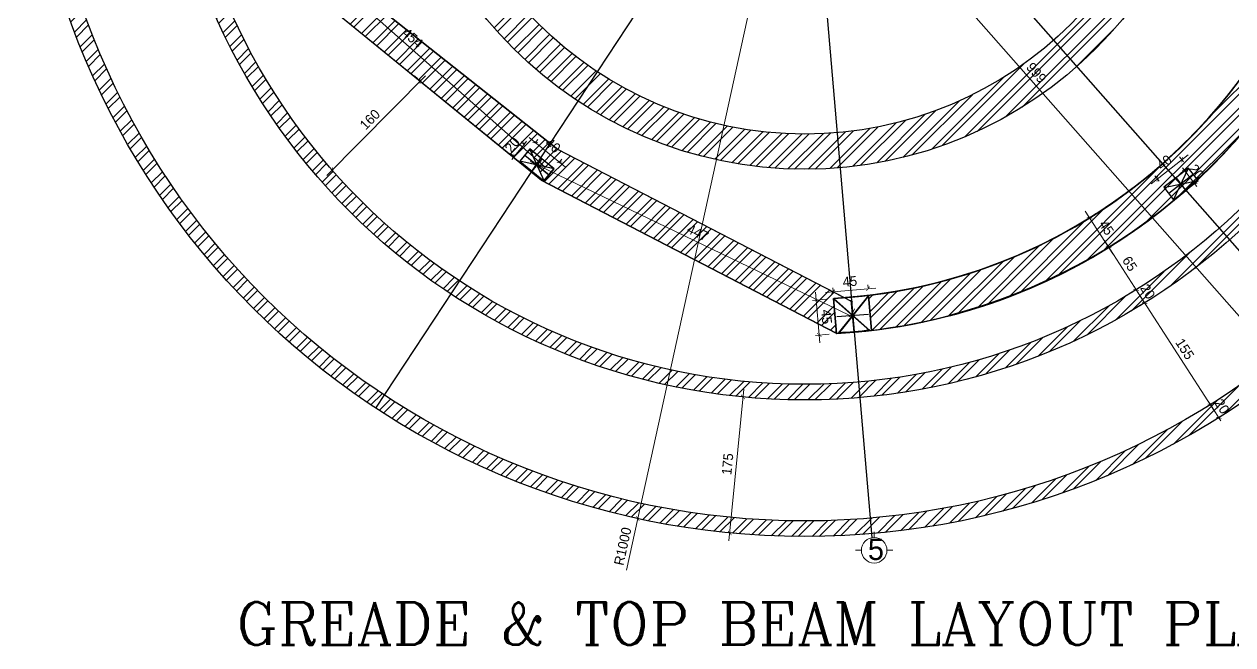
# Model space of a CAD drawing. Header units: inches. Extents: x -291016 to -124071, y 25078 to 137196.
# Drawn here: x -209796 to -208247, y 41607 to 42402 of the extents above; entities that cross this region are included whole.
import ezdxf

# ---------------------------------------------------------------- set-up
doc = ezdxf.new("R2010")
doc.units = ezdxf.units.IN
doc.header["$MEASUREMENT"] = 0
doc.layers.add('DOOR', color=112, linetype='Continuous', lineweight=20)
for name, color, linetype in [('NOTES', 7, 'Continuous'), ('TEX', 4, 'Continuous'), ('WALL', 7, 'Continuous')]:
    doc.layers.add(name, color=color, linetype=linetype)
doc.styles.add('ROMANIC', font='romanc.shx')
doc.dimstyles.new('50PEA1', dxfattribs={"dimscale": 0, "dimtxt": 12.5, "dimasz": 5, "dimexe": 5, "dimexo": 10, "dimgap": 5, "dimtad": 1, "dimdec": 0, "dimdsep": 46, "dimtxsty": 'Standard', "dimblk1": 'ARCHTICK', "dimblk2": 'ARCHTICK', "dimsah": 1, "dimcen": 2.5, "dimdle": 10, "dimclrd": 8, "dimclre": 8, "dimclrt": 7, "dimadec": 0, "dimazin": 0, "dimtfac": 1, "dimtdec": 0, "dimtix": 1, "dimtmove": 2, "dimatfit": 3, "dimldrblk": 'ARCHTICK', "dimfxl": 1, "dimtolj": 1, "dimtzin": 0, "dimlwd": 13, "dimlwe": 13, "dimarcsym": 0})
pattern_1 = [(45, (-217502.221, 919.612), (-13.258252, 13.258252), []), (45, (-217493.383, 919.612), (-13.258252, 13.258252), [])]

# ---------------------------------------------------------------- blocks, each defined once
blk = doc.blocks.new('_ArchTick')
at = {"color": 0, "const_width": 0.15}
blk.add_lwpolyline([(-0.5, -0.5), (0.5, 0.5)], dxfattribs=at)
blk = doc.blocks.new('*D499')
at = {"layer": 'Defpoints', "color": 0, "linetype": 'Continuous', "ltscale": 0.2, "transparency": 16777216}
for p in [(-209147.7, 42241.7), (-209116.7, 42216.4), (-209109.8, 42224.8)]:
    blk.add_point(p, dxfattribs=at)
at = {"layer": 'DOOR', "color": 8, "lineweight": 13, "ltscale": 0.2, "transparency": 16777216}
blk.add_line((-209148.6, 42256.4), (-209102.1, 42218.5), dxfattribs=at)
at = {"layer": 'DOOR', "color": 8, "linetype": 'Continuous', "lineweight": 13, "ltscale": 0.2, "transparency": 16777216}
for p, q in [((-209141.4, 42249.4), (-209137.7, 42254)), ((-209110.4, 42224.1), (-209106.7, 42228.7))]:
    blk.add_line(p, q, dxfattribs=at)
at = {"layer": 'DOOR', "color": 8, "linetype": 'Continuous', "lineweight": 13, "ltscale": 0.2, "transparency": 16777216, "xscale": 5, "yscale": 5, "zscale": 5}
for p, rotation in [((-209140.8, 42250.1), 140.7629994113411), ((-209109.8, 42224.8), 320.7629994113411)]:
    blk.add_blockref('_ArchTick', p, dxfattribs=dict(at, rotation=rotation))
at = {"layer": 'DOOR', "color": 7, "linetype": 'Continuous', "ltscale": 0.2, "transparency": 16777216, "insert": (-209118.2, 42246.2), "char_height": 12.5, "attachment_point": 5, "rotation": 320.763}
blk.add_mtext('\\A1;40', dxfattribs=at)
blk = doc.blocks.new('*D500')
at = {"layer": 'Defpoints', "color": 0, "linetype": 'Continuous', "ltscale": 0.2, "transparency": 16777216}
for p in [(-209155.1, 42247.7), (-209147.7, 42241.7), (-209160.5, 42226)]:
    blk.add_point(p, dxfattribs=at)
at = {"layer": 'DOOR', "color": 8, "lineweight": 13, "ltscale": 0.2, "transparency": 16777216}
for p, q in [((-209167.9, 42232.1), (-209155.1, 42247.7)), ((-209155.1, 42247.7), (-209151.9, 42251.6)), ((-209167.9, 42232.1), (-209171, 42228.2))]:
    blk.add_line(p, q, dxfattribs=at)
at = {"layer": 'DOOR', "color": 8, "linetype": 'Continuous', "lineweight": 13, "ltscale": 0.2, "transparency": 16777216}
for p, q in [((-209155.4, 42248), (-209158.9, 42250.9)), ((-209168.2, 42232.4), (-209171.8, 42235.2))]:
    blk.add_line(p, q, dxfattribs=at)
at = {"layer": 'DOOR', "color": 8, "linetype": 'Continuous', "lineweight": 13, "ltscale": 0.2, "transparency": 16777216, "xscale": 5, "yscale": 5, "zscale": 5}
for p, rotation in [((-209155.1, 42247.7), 230.7629994113154), ((-209167.9, 42232.1), 50.76299941131533)]:
    blk.add_blockref('_ArchTick', p, dxfattribs=dict(at, rotation=rotation))
at = {"layer": 'DOOR', "color": 7, "linetype": 'Continuous', "ltscale": 0.2, "transparency": 16777216, "insert": (-209170.2, 42247), "char_height": 12.5, "attachment_point": 5, "rotation": 50.763}
blk.add_mtext('\\A1;20', dxfattribs=at)
blk = doc.blocks.new('*D501')
at = {"layer": 'Defpoints', "color": 0, "linetype": 'Continuous', "ltscale": 0.2, "transparency": 16777216}
for p in [(-208312.2, 42228), (-208303.9, 42217.3), (-208335.5, 42192.8)]:
    blk.add_point(p, dxfattribs=at)
at = {"layer": 'DOOR', "color": 8, "lineweight": 13, "ltscale": 0.2, "transparency": 16777216}
blk.add_line((-208351.7, 42197.2), (-208304.4, 42234.1), dxfattribs=at)
at = {"layer": 'DOOR', "color": 8, "linetype": 'Continuous', "lineweight": 13, "ltscale": 0.2, "transparency": 16777216}
for p, q in [((-208310.1, 42225.2), (-208315.3, 42231.9)), ((-208341.6, 42200.6), (-208346.9, 42207.3))]:
    blk.add_line(p, q, dxfattribs=at)
at = {"layer": 'DOOR', "color": 8, "linetype": 'Continuous', "lineweight": 13, "ltscale": 0.2, "transparency": 16777216, "xscale": 5, "yscale": 5, "zscale": 5}
for p, rotation in [((-208312.2, 42228), 37.94875498704682), ((-208343.8, 42203.4), 217.9487549870468)]:
    blk.add_blockref('_ArchTick', p, dxfattribs=dict(at, rotation=rotation))
at = {"layer": 'DOOR', "color": 7, "linetype": 'Continuous', "ltscale": 0.2, "transparency": 16777216, "insert": (-208334.9, 42224.6), "char_height": 12.5, "attachment_point": 5, "rotation": 37.9488}
blk.add_mtext('\\A1;40', dxfattribs=at)
blk = doc.blocks.new('*D502')
at = {"layer": 'Defpoints', "color": 0, "linetype": 'Continuous', "ltscale": 0.2, "transparency": 16777216}
for p in [(-208296.2, 42197.7), (-208335.5, 42192.8), (-208323, 42176.8)]:
    blk.add_point(p, dxfattribs=at)
at = {"layer": 'DOOR', "color": 8, "linetype": 'Continuous', "lineweight": 13, "ltscale": 0.2, "transparency": 16777216}
for p, q in [((-208327.6, 42198.9), (-208304.7, 42216.7)), ((-208315.1, 42182.9), (-208292.3, 42200.8))]:
    blk.add_line(p, q, dxfattribs=at)
at = {"layer": 'DOOR', "color": 8, "lineweight": 13, "ltscale": 0.2, "transparency": 16777216}
for p, q in [((-208308.7, 42213.7), (-208311.8, 42217.6)), ((-208308.7, 42213.7), (-208296.2, 42197.7)), ((-208296.2, 42197.7), (-208293.2, 42193.7))]:
    blk.add_line(p, q, dxfattribs=at)
at = {"layer": 'DOOR', "color": 8, "linetype": 'Continuous', "lineweight": 13, "ltscale": 0.2, "transparency": 16777216, "xscale": 5, "yscale": 5, "zscale": 5}
for p, rotation in [((-208308.7, 42213.7), 307.9487549870678), ((-208296.2, 42197.7), 127.9487549870678)]:
    blk.add_blockref('_ArchTick', p, dxfattribs=dict(at, rotation=rotation))
at = {"layer": 'DOOR', "color": 7, "linetype": 'Continuous', "ltscale": 0.2, "transparency": 16777216, "insert": (-208293.6, 42212.6), "char_height": 12.5, "attachment_point": 5, "rotation": 307.9488}
blk.add_mtext('\\A1;20', dxfattribs=at)
blk = doc.blocks.new('*D517')
at = {"layer": 'Defpoints', "color": 0, "linetype": 'Continuous', "ltscale": 0.2, "transparency": 16777216}
for p in [(-209138.5, 42221.3), (-209138.5, 42221.3), (-208735.9, 42027.9)]:
    blk.add_point(p, dxfattribs=at)
at = {"layer": 'DOOR', "color": 8, "linetype": 'Continuous', "lineweight": 13, "ltscale": 0.2, "transparency": 16777216}
for p, q in [((-209134.2, 42230.3), (-209136.3, 42225.8)), ((-208731.6, 42036.9), (-208733.8, 42032.4))]:
    blk.add_line(p, q, dxfattribs=at)
at = {"layer": 'DOOR', "color": 8, "lineweight": 13, "ltscale": 0.2, "transparency": 16777216}
blk.add_line((-208726.9, 42023.5), (-209147.5, 42225.6), dxfattribs=at)
at = {"layer": 'DOOR', "color": 8, "linetype": 'Continuous', "lineweight": 13, "ltscale": 0.2, "transparency": 16777216, "xscale": 5, "yscale": 5, "zscale": 5}
for p, rotation in [((-209138.5, 42221.3), 154.3350002551037), ((-208735.9, 42027.9), 334.3350002551037)]:
    blk.add_blockref('_ArchTick', p, dxfattribs=dict(at, rotation=rotation))
at = {"layer": 'DOOR', "color": 7, "linetype": 'Continuous', "ltscale": 0.2, "transparency": 16777216, "insert": (-208932.4, 42134.7), "char_height": 12.5, "attachment_point": 5, "rotation": 334.335}
blk.add_mtext('\\A1;447', dxfattribs=at)
blk = doc.blocks.new('*D518')
at = {"layer": 'Defpoints', "color": 0, "linetype": 'Continuous', "ltscale": 0.2, "transparency": 16777216}
for p in [(-209478.9, 42522.3), (-209475.5, 42526.1), (-209138.7, 42221.2)]:
    blk.add_point(p, dxfattribs=at)
at = {"layer": 'DOOR', "color": 8, "lineweight": 13, "ltscale": 0.2, "transparency": 16777216}
blk.add_line((-209127.9, 42218.4), (-209483, 42532.7), dxfattribs=at)
at = {"layer": 'DOOR', "color": 8, "linetype": 'Continuous', "lineweight": 13, "ltscale": 0.2, "transparency": 16777216}
for p, q in [((-209472.3, 42529.8), (-209472.2, 42529.8)), ((-209132.1, 42228.7), (-209132, 42228.8))]:
    blk.add_line(p, q, dxfattribs=at)
at = {"layer": 'DOOR', "color": 8, "linetype": 'Continuous', "lineweight": 13, "ltscale": 0.2, "transparency": 16777216, "xscale": 5, "yscale": 5, "zscale": 5}
for p, rotation in [((-209475.5, 42526.1), 138.4929883590388), ((-209135.4, 42225.1), 318.4929883590389)]:
    blk.add_blockref('_ArchTick', p, dxfattribs=dict(at, rotation=rotation))
at = {"layer": 'DOOR', "color": 7, "linetype": 'Continuous', "ltscale": 0.2, "transparency": 16777216, "insert": (-209298, 42384), "char_height": 12.5, "attachment_point": 5, "rotation": 318.493}
blk.add_mtext('\\A1;454', dxfattribs=at)
blk = doc.blocks.new('*D753')
at = {"color": 8, "lineweight": 13, "transparency": 16777216}
for p, q in [((-208769.1, 42058.1), (-208704.3, 42063.7)), ((-208759.2, 42060.2), (-208759.5, 42064)), ((-208714.4, 42064.1), (-208714.7, 42067.8))]:
    blk.add_line(p, q, dxfattribs=at)
at = {"layer": 'Defpoints', "color": 0, "transparency": 16777216}
for p in [(-208714.3, 42062.9), (-208758.4, 42050.2), (-208713.5, 42054.1)]:
    blk.add_point(p, dxfattribs=at)
at = {"color": 8, "lineweight": 13, "transparency": 16777216, "xscale": 5, "yscale": 5, "zscale": 5}
for p, rotation in [((-208759.1, 42059), 184.9256058917272), ((-208714.3, 42062.9), 4.925605891727217)]:
    blk.add_blockref('_ArchTick', p, dxfattribs=dict(at, rotation=rotation))
at = {"color": 7, "transparency": 16777216, "insert": (-208737.7, 42072.1), "char_height": 12.5, "attachment_point": 5, "rotation": 4.9256}
blk.add_mtext('\\A1;45', dxfattribs=at)
blk = doc.blocks.new('*D754')
at = {"color": 8, "lineweight": 13, "transparency": 16777216}
for p, q in [((-208781.6, 42058.3), (-208776, 41993.5)), ((-208768.3, 42049.4), (-208785.7, 42047.9)), ((-208764.4, 42004.5), (-208781.9, 42003))]:
    blk.add_line(p, q, dxfattribs=at)
at = {"layer": 'Defpoints', "color": 0, "transparency": 16777216}
for p in [(-208758.4, 42050.2), (-208776.9, 42003.5), (-208754.5, 42005.4)]:
    blk.add_point(p, dxfattribs=at)
at = {"color": 8, "lineweight": 13, "transparency": 16777216, "xscale": 5, "yscale": 5, "zscale": 5}
for p, rotation in [((-208780.8, 42048.3), 94.92560589170375), ((-208776.9, 42003.5), 274.9256058917037)]:
    blk.add_blockref('_ArchTick', p, dxfattribs=dict(at, rotation=rotation))
at = {"color": 7, "transparency": 16777216, "insert": (-208767.6, 42026.8), "char_height": 12.5, "attachment_point": 5, "rotation": 274.9256}
blk.add_mtext('\\A1;45', dxfattribs=at)
blk = doc.blocks.new('*D765')
at = {"color": 8, "lineweight": 13, "transparency": 16777216}
for p in [(-208795.6, 42745.4), (-209023.9, 41702.2)]:
    blk.add_line(p, (-209009.4, 41768.5), dxfattribs=at)
at = {"layer": 'Defpoints', "color": 0, "transparency": 16777216}
for p in [(-208795.6, 42745.4), (-209009.4, 41768.5)]:
    blk.add_point(p, dxfattribs=at)
at = {"color": 8, "lineweight": 13, "transparency": 16777216, "xscale": 5, "yscale": 5, "zscale": 5, "rotation": 77.6532269244995}
blk.add_blockref('_ArchTick', (-209009.4, 41768.5), dxfattribs=at)
at = {"color": 7, "transparency": 16777216, "insert": (-209028.7, 41732.9), "char_height": 12.5, "attachment_point": 5, "rotation": 77.6532}
blk.add_mtext('\\A1;R1000', dxfattribs=at)
blk = doc.blocks.new('*D766')
at = {"color": 8, "lineweight": 13, "transparency": 16777216}
for p, q in [((-208873.7, 41934.1), (-208892.7, 41740.1)), ((-208865.9, 41923.3), (-208869.7, 41923.7)), ((-208883, 41749.2), (-208886.8, 41749.5))]:
    blk.add_line(p, q, dxfattribs=at)
at = {"layer": 'Defpoints', "color": 0, "transparency": 16777216}
for p in [(-208875.9, 41924.3), (-208892.9, 41750.1), (-208891.7, 41750)]:
    blk.add_point(p, dxfattribs=at)
at = {"color": 8, "lineweight": 13, "transparency": 16777216, "xscale": 5, "yscale": 5, "zscale": 5}
for p, rotation in [((-208874.7, 41924.2), 84.4119957280696), ((-208891.7, 41750), 264.4119957280696)]:
    blk.add_blockref('_ArchTick', p, dxfattribs=dict(at, rotation=rotation))
at = {"color": 7, "transparency": 16777216, "insert": (-208894.4, 41838.2), "char_height": 12.5, "attachment_point": 5, "rotation": 84.412}
blk.add_mtext('\\A1;175', dxfattribs=at)
blk = doc.blocks.new('*D768')
at = {"color": 8, "lineweight": 13, "transparency": 16777216}
for p, q in [((-208271.9, 41917), (-208280.1, 41911.6)), ((-208275.9, 41914.4), (-208278.6, 41918.6)), ((-208265.1, 41897.6), (-208275.9, 41914.4)), ((-208261.1, 41900.2), (-208269.3, 41894.9)), ((-208265.1, 41897.6), (-208262.3, 41893.4))]:
    blk.add_line(p, q, dxfattribs=at)
at = {"layer": 'Defpoints', "color": 0, "transparency": 16777216}
for p in [(-208263.5, 41922.4), (-208275.9, 41914.4), (-208252.7, 41905.6)]:
    blk.add_point(p, dxfattribs=at)
at = {"color": 8, "lineweight": 13, "transparency": 16777216, "xscale": 5, "yscale": 5, "zscale": 5}
for p, rotation in [((-208275.9, 41914.4), 302.8809459301291), ((-208265.1, 41897.6), 122.8809459301291)]:
    blk.add_blockref('_ArchTick', p, dxfattribs=dict(at, rotation=rotation))
at = {"color": 7, "transparency": 16777216, "insert": (-208261, 41912.1), "char_height": 12.5, "attachment_point": 5, "rotation": 302.8809}
blk.add_mtext('\\A1;20', dxfattribs=at)
blk = doc.blocks.new('*D769')
at = {"color": 8, "lineweight": 13, "transparency": 16777216}
for p, q in [((-208366.6, 42040.4), (-208364.3, 42041.9)), ((-208270.5, 41906), (-208365.5, 42053)), ((-208271.9, 41917), (-208280.1, 41911.6))]:
    blk.add_line(p, q, dxfattribs=at)
at = {"layer": 'Defpoints', "color": 0, "transparency": 16777216}
for p in [(-208360.1, 42044.6), (-208358.2, 42045.9), (-208263.5, 41922.4)]:
    blk.add_point(p, dxfattribs=at)
at = {"color": 8, "lineweight": 13, "transparency": 16777216, "xscale": 5, "yscale": 5, "zscale": 5}
for p, rotation in [((-208360.1, 42044.6), 122.8809459305464), ((-208275.9, 41914.4), 302.8809459305464)]:
    blk.add_blockref('_ArchTick', p, dxfattribs=dict(at, rotation=rotation))
at = {"color": 7, "transparency": 16777216, "insert": (-208308.6, 41985.6), "char_height": 12.5, "attachment_point": 5, "rotation": 302.8809}
blk.add_mtext('\\A1;155', dxfattribs=at)
blk = doc.blocks.new('*D770')
at = {"color": 8, "lineweight": 13, "transparency": 16777216}
for p, q in [((-208377.2, 42057.4), (-208375.2, 42058.7)), ((-208371, 42061.4), (-208373.7, 42065.6)), ((-208360.1, 42044.6), (-208371, 42061.4)), ((-208366.6, 42040.4), (-208364.3, 42041.9)), ((-208360.1, 42044.6), (-208357.4, 42040.4))]:
    blk.add_line(p, q, dxfattribs=at)
at = {"layer": 'Defpoints', "color": 0, "transparency": 16777216}
for p in [(-208371, 42061.4), (-208368.8, 42062.8), (-208358.2, 42045.9)]:
    blk.add_point(p, dxfattribs=at)
at = {"color": 8, "lineweight": 13, "transparency": 16777216, "xscale": 5, "yscale": 5, "zscale": 5}
for p, rotation in [((-208371, 42061.4), 302.8809459305464), ((-208360.1, 42044.6), 122.8809459305464)]:
    blk.add_blockref('_ArchTick', p, dxfattribs=dict(at, rotation=rotation))
at = {"color": 7, "transparency": 16777216, "insert": (-208356.1, 42059.1), "char_height": 12.5, "attachment_point": 5, "rotation": 302.8809}
blk.add_mtext('\\A1;20', dxfattribs=at)
blk = doc.blocks.new('*D771')
at = {"color": 8, "lineweight": 13, "transparency": 16777216}
for p, q in [((-208365.5, 42053), (-208411.7, 42124.4)), ((-208414.4, 42110.8), (-208410.5, 42113.3)), ((-208377.2, 42057.4), (-208375.2, 42058.7))]:
    blk.add_line(p, q, dxfattribs=at)
at = {"layer": 'Defpoints', "color": 0, "transparency": 16777216}
for p in [(-208406.3, 42116), (-208406, 42116.2), (-208368.8, 42062.8)]:
    blk.add_point(p, dxfattribs=at)
at = {"color": 8, "lineweight": 13, "transparency": 16777216, "xscale": 5, "yscale": 5, "zscale": 5}
for p, rotation in [((-208406.3, 42116), 122.8809459305464), ((-208371, 42061.4), 302.8809459305464)]:
    blk.add_blockref('_ArchTick', p, dxfattribs=dict(at, rotation=rotation))
at = {"color": 7, "transparency": 16777216, "insert": (-208379.2, 42094.8), "char_height": 12.5, "attachment_point": 5, "rotation": 302.8809}
blk.add_mtext('\\A1;65', dxfattribs=at)
blk = doc.blocks.new('*D772')
at = {"color": 8, "lineweight": 13, "transparency": 16777216}
for p, q in [((-208400.9, 42107.6), (-208436.1, 42162.1)), ((-208422.5, 42159), (-208426.5, 42156.5)), ((-208414.4, 42110.8), (-208410.5, 42113.3))]:
    blk.add_line(p, q, dxfattribs=at)
at = {"layer": 'Defpoints', "color": 0, "transparency": 16777216}
for p in [(-208430.9, 42153.6), (-208430.7, 42153.8), (-208406, 42116.2)]:
    blk.add_point(p, dxfattribs=at)
at = {"color": 8, "lineweight": 13, "transparency": 16777216, "xscale": 5, "yscale": 5, "zscale": 5}
for p, rotation in [((-208430.7, 42153.8), 122.8809459305464), ((-208406.3, 42116), 302.8809459305464)]:
    blk.add_blockref('_ArchTick', p, dxfattribs=dict(at, rotation=rotation))
at = {"color": 7, "transparency": 16777216, "insert": (-208409, 42141), "char_height": 12.5, "attachment_point": 5, "rotation": 302.8809}
blk.add_mtext('\\A1;45', dxfattribs=at)
blk = doc.blocks.new('*D523')
at = {"color": 8, "lineweight": 13, "transparency": 16777216}
for p, q in [((-209407.9, 42207.6), (-209281.2, 42335.5)), ((-209295.4, 42335.4), (-209291.8, 42331.9)), ((-209408, 42221.8), (-209404.5, 42218.3))]:
    blk.add_line(p, q, dxfattribs=at)
at = {"layer": 'Defpoints', "color": 0, "transparency": 16777216}
for p in [(-209288.3, 42328.4), (-209288.3, 42328.4), (-209400.9, 42214.7)]:
    blk.add_point(p, dxfattribs=at)
at = {"color": 8, "lineweight": 13, "transparency": 16777216, "xscale": 5, "yscale": 5, "zscale": 5}
for p, rotation in [((-209288.3, 42328.4), 45.26374922322191), ((-209400.9, 42214.7), 225.2637492232219)]:
    blk.add_blockref('_ArchTick', p, dxfattribs=dict(at, rotation=rotation))
at = {"color": 7, "transparency": 16777216, "insert": (-209352.6, 42279.5), "char_height": 12.5, "attachment_point": 5, "rotation": 45.2637}
blk.add_mtext('\\A1;160', dxfattribs=at)
blk = doc.blocks.new('*D843')
at = {"color": 8, "lineweight": 13, "transparency": 16777216}
for p, q in [((-208803.1, 42736.8), (-208841, 42703.3)), ((-208843.9, 42714.1), (-208170.6, 41949.9)), ((-208143, 41987.5), (-208181, 41954.1))]:
    blk.add_line(p, q, dxfattribs=at)
at = {"layer": 'Defpoints', "color": 0, "transparency": 16777216}
for p in [(-208795.6, 42743.4), (-208135.5, 41994.1), (-208177.3, 41957.4)]:
    blk.add_point(p, dxfattribs=at)
at = {"color": 8, "lineweight": 13, "transparency": 16777216, "xscale": 5, "yscale": 5, "zscale": 5}
for p, rotation in [((-208837.3, 42706.6), 131.3766099648458), ((-208177.3, 41957.4), 311.3766099648457)]:
    blk.add_blockref('_ArchTick', p, dxfattribs=dict(at, rotation=rotation))
at = {"color": 7, "transparency": 16777216, "insert": (-208498.8, 42339.4), "char_height": 12.5, "attachment_point": 5, "rotation": 311.3766}
blk.add_mtext('\\A1;999', dxfattribs=at)

msp = doc.modelspace()

# ---------------------------------------------------------------- hatches: boundary and pattern name
h = msp.add_hatch()
h.set_pattern_fill('ANSI32', color=4, scale=50, style=0)
h.set_pattern_definition([(45, (-214667.444, 2108.707), (-13.258252, 13.258252), []), (45, (-214658.605, 2108.707), (-13.258252, 13.258252), [])])
h.paths.add_polyline_path([(-209795.5512, 42745.3835, 1), (-207795.5512, 42745.3835, 1)])
h.paths.add_polyline_path([(-207815.5512, 42745.3835, -1), (-209775.5512, 42745.3835, -1)], flags=16)
h = msp.add_hatch()
h.set_pattern_fill('ANSI32', color=4, scale=50, style=0)
h.set_pattern_definition([(45, (-215741.365, -2630.001), (-13.258252, 13.258252), []), (45, (-215732.526, -2630.001), (-13.258252, 13.258252), [])])
h.paths.add_polyline_path([(-209620.5512, 42745.3835, 1), (-207970.5512, 42745.3835, 1)])
h.paths.add_polyline_path([(-207990.5512, 42745.3835, -1), (-209600.5512, 42745.3835, -1)], flags=16)
h = msp.add_hatch()
h.set_pattern_fill('ANSI32', color=4, scale=50, style=0)
h.set_pattern_definition(pattern_1)
h.paths.add_polyline_path([(-208243.35, 42252.8974, 0.137053834), (-208067.9438, 42611.467, 0.000526143), (-208067.6624, 42613.0019), (-208068.2393, 42614.4843), (-208111.1439, 42623.5318, -0.173592251), (-208345.1885, 42216.0384, -0.14757672), (-208713.6964, 42054.537), (-208709.8769, 42009.6732, 0.183366509)])
h = msp.add_hatch()
h.set_pattern_fill('ANSI32', color=4, scale=50, style=0)
h.set_pattern_definition(pattern_1)
h.paths.add_polyline_path([(-209449.3814, 42508.1857), (-209491.8943, 42494.6084), (-209132.5971, 42201.3449), (-208754.6889, 42005.5532), (-208758.5043, 42050.3677, 0.004819503), (-208745.0815, 42051.2565), (-209111.8962, 42241.3008)])
h.paths.add_polyline_path([(-209147.8414, 42241.8339), (-209116.86, 42216.5327), (-209129.6667, 42200.8508), (-209160.6482, 42226.152)], flags=16)
h.paths.add_polyline_path([(-209147.8414, 42241.8339), (-209116.86, 42216.5327), (-209129.5106, 42201.042)], flags=0)

# ---------------------------------------------------------------- linework, layer by layer
at = {"color": 1}
for p, q in [((-209345.0763, 41909.9063), (-208795.5512, 42743.3929)), ((-208795.3739, 42741.3364), (-208709.4191, 41743.9538)), ((-208135.5335, 41994.1334), (-208794.2159, 42741.8771)), ((-209116.86, 42216.5327), (-209147.8414, 42241.8339)), ((-209129.5106, 42201.042), (-209147.8414, 42241.8339)), ((-209116.7065, 42216.3953), (-209147.6879, 42241.6965)), ((-209129.3571, 42200.9046), (-209147.6879, 42241.6965)), ((-209116.86, 42216.5327), (-209160.6482, 42226.152)), ((-209116.7065, 42216.3953), (-209160.4947, 42226.0146)), ((-209154.2055, 42234.041), (-209123.1853, 42208.7874)), ((-209154.052, 42233.9037), (-209123.0318, 42208.65)), ((-209132.1972, 42229.0459), (-209145.0039, 42213.364)), ((-209129.5106, 42201.042), (-209116.86, 42216.5327)), ((-209129.3571, 42200.9046), (-209116.7065, 42216.3953)), ((-208323.0353, 42176.7848), (-208303.9438, 42217.349)), ((-208335.3345, 42192.5561), (-208291.4929, 42201.3831)), ((-208297.6802, 42209.3171), (-208329.1849, 42184.6704)), ((-208307.2641, 42189.084), (-208319.715, 42205.0499)), ((-208758.5043, 42050.3677), (-208712.0255, 42009.1861)), ((-208758.3507, 42050.2304), (-208711.872, 42009.0487)), ((-208713.6704, 42054.2315), (-208752.5146, 42005.739)), ((-208713.5169, 42054.0942), (-208752.361, 42005.6016)), ((-208732.1165, 42007.3252), (-208735.904, 42048.0661)), ((-208754.5258, 42027.3927), (-208713.9979, 42030.3838)), ((-208754.3723, 42027.2553), (-208713.8444, 42030.2464))]:
    msp.add_line(p, q, dxfattribs=at)
at = {"color": 4}
for p, q in [((-208590.4411, 42257.2946), (-208309.4529, 42538.2828)), ((-208574.6179, 42264.2789), (-208316.4372, 42522.4597)), ((-208538.6622, 42282.557), (-208334.7152, 42486.504)), ((-208517.1642, 42295.2162), (-208347.3744, 42465.0059)), ((-209193.3663, 42396.8315), (-209161.4641, 42428.7337)), ((-209189.2249, 42392.1341), (-209157.3487, 42424.0103)), ((-209180.7842, 42382.8971), (-209148.9453, 42414.736)), ((-209176.4852, 42378.3573), (-209144.6575, 42410.185)), ((-209167.73, 42369.4348), (-209135.9101, 42401.2547)), ((-209163.2738, 42365.0521), (-209131.4505, 42396.8754)), ((-208450.0206, 42344.682), (-208396.8403, 42397.8624)), ((-209154.2044, 42356.4439), (-209122.3596, 42388.2887)), ((-209149.591, 42352.2184), (-209117.7281, 42384.0814)), ((-209140.2065, 42343.9253), (-209108.2924, 42375.8393)), ((-209135.4352, 42339.8578), (-209103.488, 42371.8049)), ((-209125.7335, 42331.8818), (-209093.705, 42363.9103)), ((-209120.8028, 42327.9737), (-209088.7258, 42360.0506)), ((-209110.7805, 42320.3182), (-209078.591, 42352.5078)), ((-208619.316, 42246.0974), (-208513.926, 42351.4873)), ((-209105.6885, 42316.5714), (-209073.4346, 42348.8254)), ((-209095.3411, 42309.2412), (-209062.9418, 42341.6405)), ((-209090.085, 42305.6584), (-209057.6045, 42338.1389)), ((-209079.4064, 42298.6594), (-209046.7457, 42331.3201)), ((-209073.9829, 42295.244), (-209041.2231, 42328.0039)), ((-209062.9655, 42288.5838), (-209029.9881, 42321.5611)), ((-208632.6957, 42241.5565), (-208540.6489, 42333.6033)), ((-209057.3704, 42285.34), (-209024.2744, 42318.436)), ((-209046.0047, 42279.028), (-209012.6508, 42312.3819)), ((-209040.2329, 42275.961), (-209006.7392, 42309.4547)), ((-209028.5079, 42270.0084), (-208994.7116, 42303.8046)), ((-208669.7609, 42231.0078), (-208597.4362, 42303.3325)), ((-208657.8504, 42234.0794), (-208580.6466, 42311.2833)), ((-209022.5531, 42267.1243), (-208988.5936, 42301.0838)), ((-209010.4553, 42261.5445), (-208976.1436, 42295.8562)), ((-209004.3104, 42258.8505), (-208969.809, 42293.3519)), ((-208991.8237, 42253.6595), (-208956.9142, 42288.5691)), ((-208692.4894, 42225.9569), (-208627.4185, 42291.0279)), ((-208985.4799, 42251.1645), (-208950.3508, 42286.2936)), ((-208972.5855, 42246.3813), (-208936.9841, 42281.9826)), ((-208966.0324, 42244.0955), (-208930.1771, 42279.9508)), ((-208952.7076, 42239.7427), (-208916.3057, 42276.1445)), ((-208945.9329, 42237.6785), (-208909.2369, 42274.3745)), ((-208734.4599, 42219.3418), (-208678.6315, 42275.1702)), ((-208724.3424, 42220.6205), (-208666.6318, 42278.3311)), ((-208703.3785, 42223.9067), (-208641.1143, 42286.1709)), ((-208932.1507, 42233.783), (-208894.8207, 42271.113)), ((-208925.1397, 42231.9552), (-208887.4678, 42269.6271)), ((-208910.8678, 42228.5494), (-208872.4571, 42266.9601)), ((-208903.6026, 42226.9758), (-208864.7924, 42265.786)), ((-208888.8016, 42224.0991), (-208849.1249, 42263.7758)), ((-208881.2606, 42222.8013), (-208841.1134, 42262.9485)), ((-208865.8825, 42220.5017), (-208824.7096, 42261.6746)), ((-208858.0389, 42219.5065), (-208816.3059, 42261.2395)), ((-208842.024, 42217.8437), (-208799.062, 42260.8057)), ((-208833.8444, 42217.1845), (-208790.2063, 42260.8226)), ((-208817.1173, 42216.2339), (-208771.9824, 42261.3688)), ((-208808.559, 42215.9533), (-208762.5927, 42261.9197)), ((-208791.0223, 42215.8124), (-208743.1931, 42263.6416)), ((-208782.0296, 42215.9663), (-208733.1518, 42264.844)), ((-208763.5541, 42216.7641), (-208712.2883, 42268.0299)), ((-208754.0518, 42217.4276), (-208701.4166, 42270.0628))]:
    msp.add_line(p, q, dxfattribs=at)
at = {"color": 3}
for p, q in [((-209111.8962, 42241.3008), (-209449.3814, 42508.1857)), ((-209448.8449, 42508.1712), (-209111.7426, 42241.1634)), ((-209111.7426, 42241.1634), (-209448.8449, 42508.1712)), ((-209132.5971, 42201.3449), (-209491.8943, 42494.6084)), ((-209132.4435, 42201.2075), (-209491.7407, 42494.471)), ((-208743.7459, 42050.5645), (-209111.8962, 42241.3008)), ((-208733.8345, 42045.3717), (-209111.7426, 42241.1634)), ((-208745.3715, 42051.3489), (-209111.7426, 42241.1634)), ((-208754.6889, 42005.5532), (-209132.5971, 42201.3449)), ((-208754.5354, 42005.4158), (-209132.4435, 42201.2075)), ((-208754.6889, 42005.5532), (-208758.5043, 42050.3677)), ((-208713.5169, 42054.0942), (-208758.3507, 42050.2304)), ((-208754.5354, 42005.4158), (-208758.3507, 42050.2304)), ((-208732.1165, 42007.3244), (-208735.5874, 42048.093)), ((-208709.8511, 42009.3705), (-208713.6704, 42054.2315)), ((-208709.6976, 42009.2331), (-208713.5169, 42054.0942))]:
    msp.add_line(p, q, dxfattribs=at)
msp.add_line((-208323.0353, 42176.7848), (-208291.4929, 42201.3831))
at = {"color": 1}
for points in [[(-209116.86, 42216.5327), (-209147.8414, 42241.8339), (-209160.6482, 42226.152), (-209129.6667, 42200.8508)], [(-209116.7065, 42216.3953), (-209147.6879, 42241.6965), (-209160.4947, 42226.0146), (-209129.5132, 42200.7134)], [(-208323.0353, 42176.7848), (-208291.4929, 42201.3831), (-208303.9438, 42217.349), (-208335.4863, 42192.7507)]]:
    msp.add_lwpolyline(points, close=True, dxfattribs=at)
for radius in [1000, 1000, 980, 825, 825, 805]:
    msp.add_circle((-208795.5512, 42745.3835), radius)
at = {"color": 3}
for radius in [527.6, 527.6, 482.6, 482.6]:
    msp.add_circle((-208795.5512, 42743.3929), radius, dxfattribs=at)
for centre, radius, start, end in [((-208797.8953, 42747.0672), 697.8122, 273.2360326, 349.8023796), ((-208797.3359, 42746.6887), 697.1565, 274.2656407, 349.8217331), ((-208797.1824, 42746.5513), 697.1565, 274.2656407, 349.8217331), ((-208797.073, 42745.9569), 741.4289, 275.0148992, 349.7726254), ((-208796.9194, 42745.8195), 741.4289, 275.0148992, 349.7726254), ((-208797.4282, 42746.1307), 741.8098, 273.3029195, 349.5408798), ((-208797.073, 42745.9569), 696.4289, 275.0148992, 348.0336406), ((-208796.9194, 42745.8195), 696.4289, 275.0148992, 348.0336406), ((-208795.543, 42743.2984), 738.798, 284.6665505, 338.4582739), ((-208794.337, 42738.9861), 689.3985, 274.8608024, 311.5327931), ((-208794.337, 42738.9861), 734.3985, 274.8608024, 311.5327931), ((-208795.2019, 42744.6347), 695.1002, 273.036896, 274.8904588), ((-208795.543, 42743.2984), 738.798, 273.1804193, 276.6708322), ((-208795.2019, 42744.6347), 740.1002, 273.1177806, 274.8904588)]:
    msp.add_arc(centre, radius, start, end, dxfattribs=at)
for start, end in [(284.6371488, 338.3140077), (273.3391167, 276.4857887)]:
    msp.add_arc((-208795.5512, 42745.3835), 740, start, end)
at = {"color": 1}
for start, end in [(284.6678106, 338.4498658), (273.3495372, 276.5017345)]:
    msp.add_arc((-208795.5512, 42743.3929), 738.7034, start, end, dxfattribs=at)
at = {"layer": 'DOOR', "color": 2, "linetype": 'Continuous', "ltscale": 0.2}
for centre, radius, start, end in [((-208793.537, 42741.6977), 736.1, 311.3461889, 338.5135686), ((-208795.5512, 42743.3929), 738.7034, 284.6678106, 311.3766105), ((-208795.5512, 42743.3929), 738.7034, 274.7245363, 276.5017345)]:
    msp.add_arc(centre, radius, start, end, dxfattribs=at)
at = {"layer": 'WALL', "color": 0, "lineweight": 13}
for p, q in [((-208706.6135, 41751.5458), (-208706.6135, 41744.1956)), ((-208723.011, 41727.9461), (-208730.3612, 41727.9461)), ((-208690.216, 41727.9461), (-208682.8658, 41727.9461))]:
    msp.add_line(p, q, dxfattribs=at)
msp.add_circle((-208706.6135, 41727.7974), 16.3982, dxfattribs=at)
msp.add_circle((-208706.6135, 41727.7974), 16.3982, dxfattribs=at)

# ---------------------------------------------------------------- texts
at = {"layer": 'NOTES', "color": 0, "insert": (-208714.5782, 41742.8445), "char_height": 27.5, "attachment_point": 1}
msp.add_mtext('5', dxfattribs=at)
at = {"layer": 'TEX', "color": 0, "style": 'ROMANIC'}
msp.add_text('GREADE & TOP BEAM LAYOUT PLAN ', height=54.421706, dxfattribs=at).set_placement((-209523.9435, 41606.7075))

# ---------------------------------------------------------------- dimensions: what is measured, and where the dimension line sits
at = {"color": 3}
dim = msp.add_radius_dim(center=(-208795.5512, 42745.3835), mpoint=(-209009.3791, 41768.5121), dimstyle='50PEA1', override={"dimscale": 1}, dxfattribs=at)
dim.commit()
dim.dimension.update_dxf_attribs({"geometry": '*D765', "text_midpoint": (-209028.6993, 41732.8604)})
for p1, p2, distance, picture, middle in [((-208795.5512, 42743.3929), (-208135.5335, 41994.1334), -55.5978, '*D843', (-208498.8201, 42339.449)), ((-209400.9006, 42214.7451), (-209288.2822, 42328.4052), 0, '*D523', (-209352.5829, 42279.4934)), ((-208758.3507, 42050.2304), (-208713.5169, 42054.0942), 8.806, '*D753', (-208737.6559, 42072.1442)), ((-208758.3507, 42050.2304), (-208754.4869, 42005.3965), -22.4882, '*D754', (-208767.6155, 42026.8485)), ((-208875.8852, 41924.304), (-208892.9257, 41750.1357), 1.2026, '*D766', (-208894.4051, 41838.1982)), ((-208252.656, 41905.583), (-208263.5139, 41922.379), 14.7651, '*D768', (-208261.0369, 41912.0727))]:
    dim = msp.add_aligned_dim(p1=p1, p2=p2, distance=distance, dimstyle='50PEA1', override={"dimscale": 1}, dxfattribs=at)
    dim.commit()
    dim.dimension.update_dxf_attribs({"geometry": picture, "text_midpoint": middle})
for base, p1, p2, picture, middle in [((-208430.668, 42153.7516), (-208405.9636, 42116.24), (-208430.8844, 42153.6117), '*D772', (-208409.0284, 42140.9997)), ((-208406.2843, 42116.0326), (-208368.7556, 42062.8364), (-208405.9636, 42116.24), '*D771', (-208379.1793, 42094.8264)), ((-208370.9699, 42061.405), (-208358.152, 42045.8787), (-208368.7556, 42062.8364), '*D770', (-208356.0938, 42059.1155)), ((-208360.1132, 42044.6108), (-208263.5139, 41922.379), (-208358.152, 42045.8787), '*D769', (-208308.5656, 41985.5946))]:
    dim = msp.add_linear_dim(base=base, p1=p1, p2=p2, angle=302.8809459, dimstyle='50PEA1', override={"dimscale": 1}, dxfattribs=at)
    dim.commit()
    dim.dimension.update_dxf_attribs({"geometry": picture, "text_midpoint": middle})
at = {"layer": 'DOOR', "color": 2, "linetype": 'Continuous', "ltscale": 0.2}
for p1, p2, distance, picture, middle in [((-209138.7415, 42221.2359), (-209478.907, 42522.2632), -5.1012, '*D518', (-209297.9882, 42383.9945)), ((-209160.4947, 42226.0255), (-209147.6933, 42241.7009), 9.5327, '*D500', (-209170.1909, 42247.0089)), ((-209147.6879, 42241.6965), (-209116.7065, 42216.3953), 10.8634, '*D499', (-209118.2098, 42246.1735)), ((-208735.9393, 42027.8532), (-209138.5225, 42221.3006), -0.0162, '*D517', (-208932.3514, 42134.7316)), ((-208335.4863, 42192.7507), (-208303.9438, 42217.349), 13.4939, '*D501', (-208334.9315, 42224.562)), ((-208335.4863, 42192.7507), (-208323.0353, 42176.7848), 33.9872, '*D502', (-208293.5885, 42212.5867))]:
    dim = msp.add_aligned_dim(p1=p1, p2=p2, distance=distance, dimstyle='50PEA1', override={"dimscale": 1}, dxfattribs=at)
    dim.commit()
    dim.dimension.update_dxf_attribs({"geometry": picture, "text_midpoint": middle})

doc.saveas('drawing.dxf')
